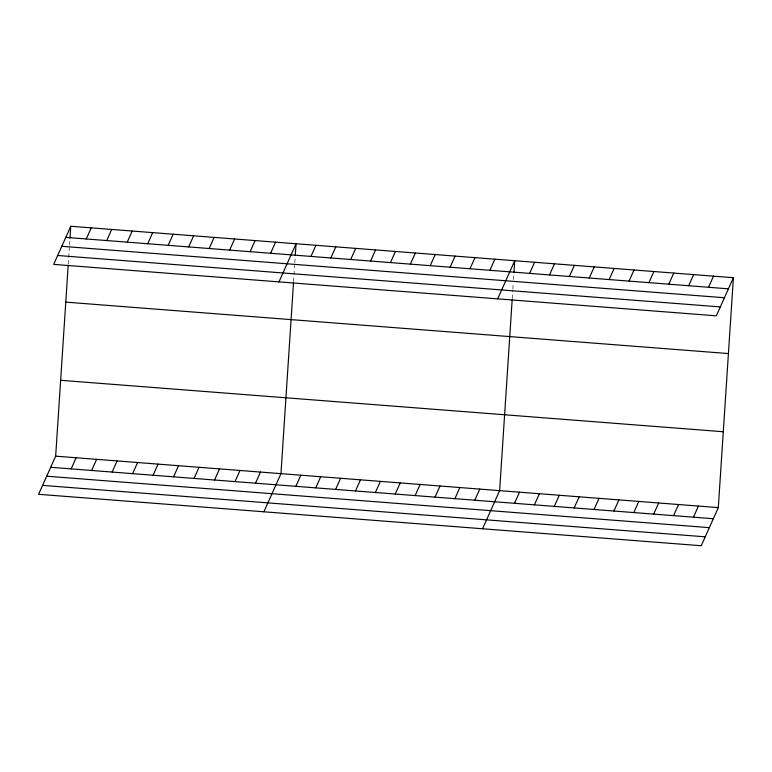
<?xml version="1.0" encoding="UTF-8"?>
<svg xmlns="http://www.w3.org/2000/svg" width="772" height="772" viewBox="0 0 772 772"><rect width="100%" height="100%" fill="white"/><g stroke="black" fill="none" stroke-linecap="round" stroke-linejoin="round"><path stroke-width="0.58" stroke-dasharray="3.86 2.9" d="M68.264 264.198L69.355 247.6M69.509 245.226L69.895 239.301M293.563 281.683L294.73 263.899M294.808 262.721L295.193 256.786M512.232 298.658L512.782 290.359M512.859 289.172L513.245 283.247M513.476 279.696L513.872 273.761"/><path stroke-width="1.16" d="M733.4 277.698L716.339 315.835L53.693 264.391L70.754 226.264L733.4 277.698L718.307 507.609L701.246 545.736L38.6 494.302L55.661 456.165L68.187 265.375M69.972 238.114L70.754 226.264M293.485 282.87L280.96 473.661L263.899 511.788M295.271 255.6L296.052 243.749L278.991 281.886M512.154 299.845L499.629 490.635L482.577 528.762M513.949 272.584L514.721 260.724L497.67 298.861M86.252 238.973L91.231 227.846M106.739 240.565L111.718 229.438M127.216 242.157L132.195 231.031M147.703 243.749L152.682 232.623M168.18 245.332L173.16 234.205M71.159 468.884L76.139 457.757M188.667 246.924L193.647 235.798M91.646 470.476L96.625 459.35M209.144 248.516L214.124 237.39M112.123 472.059L117.103 460.932M229.631 250.109L234.611 238.982M132.61 473.651L137.59 462.524M250.109 251.691L255.088 240.565M153.088 475.243L158.067 464.117M270.596 253.284L275.565 242.157M173.575 476.835L178.544 465.709M194.052 478.418L199.031 467.292M310.952 256.42L315.931 245.293M214.539 480.01L219.509 468.884M330.831 257.964L335.81 246.837M235.016 481.603L239.995 470.476M350.71 259.508L355.689 248.381M255.503 483.195L260.473 472.068M370.589 261.052L375.568 249.925M390.468 262.596L395.447 251.469M295.859 486.321L300.839 475.195M410.347 264.14L415.326 253.013M315.738 487.865L320.718 476.739M430.236 265.674L435.205 254.548M335.617 489.409L340.597 478.283M450.115 267.218L455.084 256.092M355.496 490.953L360.476 479.827M469.994 268.762L474.963 257.636M375.375 492.497L380.355 481.371M489.873 270.306L494.842 259.18M395.254 494.041L400.234 482.915M415.133 495.585L420.113 484.459M529.631 273.394L534.61 262.268M435.022 497.129L439.992 486.003M549.51 274.938L554.489 263.812M454.901 498.673L459.871 487.547M569.389 276.482L574.368 265.356M474.78 500.217L479.75 489.091M589.268 278.026L594.247 266.9M609.147 279.57L614.126 268.444M514.538 503.305L519.508 492.179M629.026 281.114L634.005 269.988M534.417 504.84L539.387 493.723M648.905 282.658L653.884 271.532M554.296 506.384L559.275 495.257M668.784 284.202L673.763 273.076M574.175 507.928L579.154 496.801M688.663 285.737L693.642 274.62M594.054 509.472L599.033 498.345M708.542 287.28L713.521 276.154M613.933 511.016L618.912 499.889M633.812 512.56L638.791 501.433M653.691 514.104L658.67 502.977M673.57 515.648L678.549 504.521M693.449 517.192L698.428 506.065M65.774 237.38L728.421 288.825M61.789 246.297L724.435 297.741M57.678 255.484L720.324 306.918M65.774 302.132L728.421 353.566M60.641 380.297L723.287 431.741M55.661 456.165L718.307 507.609M50.682 467.292L713.328 518.736M46.696 476.208L709.343 527.643M42.585 485.385L705.232 536.829"/></g></svg>
